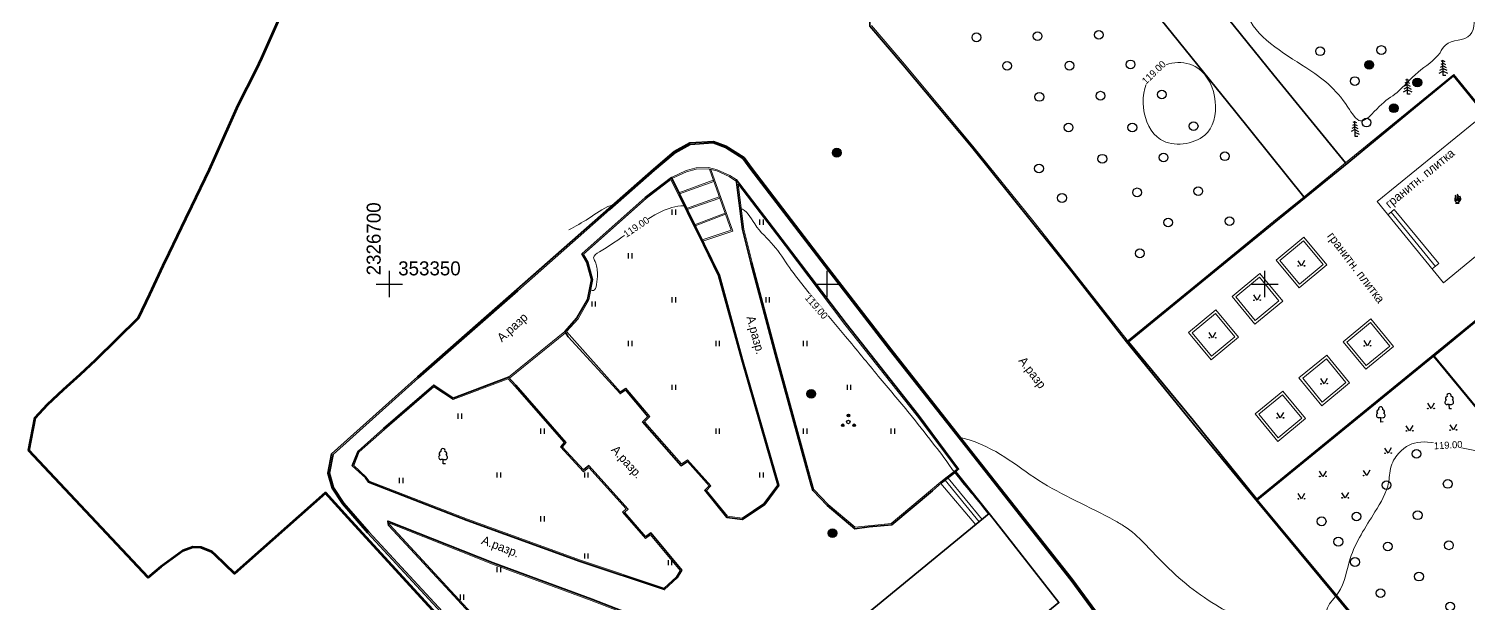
# Model space of a CAD drawing. Header units: millimetres. Extents: x 2326659 to 2326921, y 353133 to 353431.
# Drawn here: x 2326658.8 to 2326823.2, y 353263.6 to 353329.1 of the extents above; entities that cross this region are included whole.
import ezdxf
from ezdxf.enums import TextEntityAlignment as Align

# ---------------------------------------------------------------- set-up
doc = ezdxf.new("R2010")
doc.units = ezdxf.units.MM
for name, color, linetype in [('06_Инженерно-технические сооружения', 7, 'Continuous'), ('10_Границы покрытий и угодий', 7, 'Continuous'), ('13_Растительность', 7, 'Continuous'), ('19_Горизонтали', 7, 'Continuous'), ('44_Крышки колодцев', 7, 'Continuous'), ('pl_Планшетная_сетка', 7, 'Continuous')]:
    doc.layers.add(name, color=color, linetype=linetype)
doc.layers.add('0_ГРАНИЦЫ ПРОЕКТИРОВАНИЯ_Ном._пера__44', color=7, linetype='Continuous', lineweight=60, true_color=0x029e21)
doc.styles.add('LIKE11', font='bm431.shx')
doc.styles.add('pragmai.shx', font='pragmai.shx')

# ---------------------------------------------------------------- blocks, each defined once
blk = doc.blocks.new('g_117')
h = blk.add_hatch(color=255)
h.paths.add_polyline_path([(-0.6, 0.7), (0.7, -0.6, 0.177899), (0.93, 0, 0.639215)])
h.paths.add_polyline_path([(-0.7, 0.6, 0.177899), (-0.93, 0, 0.639215), (0.6, -0.7)])
at = {"color": 0, "flags": 128}
blk.add_lwpolyline([(0.71, -0.71), (-0.71, 0.71)], dxfattribs=at)
at = {"color": 0}
blk.add_circle((0, 0), 1, dxfattribs=at)
at = {"style": 'LIKE11', "flags": 8}
for tag, height, p in [('Номер', 1.6, (0, 2.5)), ('Текст', 2, (1.78, 0.2)), ('Отметка кольца люка', 1.6, (0, -2)), ('Отметка земли (возле него)', 1.6, (0, -4)), ('Верх прокладки', 1.6, (0, -6)), ('Низ прокладки', 1.6, (0, -8))]:
    blk.add_attdef(tag, text='', height=height, dxfattribs=at).set_placement(p, align=Align.MIDDLE_LEFT)
blk = doc.blocks.new('g_395_1')
h = blk.add_hatch(color=0)
h.paths.add_polyline_path([(0.3, 1.5, 1), (-0.3, 1.5, 1)])
h.paths.add_polyline_path([(-1.6, -0.75, 1), (-1, -0.75, 1)])
h.paths.add_polyline_path([(1.6, -0.75, 1), (1, -0.75, 1)])
at = {"color": 0}
for centre, radius in [((0, 0), 0.4), ((0, 1.5), 0.3), ((-1.3, -0.75), 0.3), ((1.3, -0.75), 0.3)]:
    blk.add_circle(centre, radius, dxfattribs=at)
blk = doc.blocks.new('BL_333')
at = {"color": 0}
for p, q in [((-1.5, 0), (1.5, 0)), ((0, -1.5), (0, 1.5))]:
    blk.add_line(p, q, dxfattribs=at)

msp = doc.modelspace()

# ---------------------------------------------------------------- linework, layer by layer
at = {"transparency": 33554559, "elevation": 119.34, "flags": 128}
msp.add_lwpolyline([(2326784.4, 353293.41), (2326792.8, 353300.25)], dxfattribs=at)
at = {"layer": '06_Инженерно-технические сооружения', "color": 7, "linetype": 'Continuous', "lineweight": 20, "ltscale": 0.5, "transparency": 33554559, "flags": 128}
for points, elevation in [([(2326884, 353254.95), (2326883.71, 353245.87), (2326875.35, 353239.37), (2326867.26, 353233.29), (2326858.1, 353226.34), (2326854.91, 353224.48), (2326850.3, 353224.07), (2326846.89, 353224.36), (2326840.13, 353225.54), (2326833.83, 353233.26), (2326826.91, 353241.68), (2326819.54, 353250.66), (2326811.26, 353260.81), (2326799.08, 353275.48), (2326791.81, 353284.48), (2326784.4, 353293.41), (2326778.11, 353301.46), (2326773.64, 353307.07), (2326766.65, 353315.75), (2326758.81, 353325.1), (2326755.05, 353329.52)], 118.9), ([(2326784.18, 353293.43), (2326792.71, 353300.37), (2326800.98, 353307.13), (2326804.46, 353309.98), (2326809.19, 353313.84), (2326821.56, 353323.91), (2326836.33, 353305.86), (2326836.38, 353305.8), (2326824.13, 353295.74), (2326819.32, 353291.79), (2326819.26, 353291.74), (2326799.17, 353275.37)], 119.36), ([(2326732.2, 353312.17), (2326733.89, 353312.97), (2326735.03, 353313.28), (2326736.43, 353313.29), (2326737.43, 353313.06), (2326738.89, 353312.4), (2326739.6, 353311.92)], 119.1), ([(2326732.27, 353312.04), (2326733.94, 353312.82), (2326735.05, 353313.13), (2326736.41, 353313.14), (2326737.39, 353312.92), (2326738.82, 353312.27), (2326739.63, 353311.72)], 119.1), ([(2326736.54, 353313.11), (2326739.03, 353306.14)], 119.1), ([(2326736.71, 353313.07), (2326739.22, 353306.05)], 119.1), ([(2326744.33, 353277.05), (2326740.2, 353291.33), (2326737.56, 353300.93), (2326735.82, 353304.5), (2326732.15, 353311.94), (2326729.32, 353309.77), (2326722.17, 353303.43), (2326722.68, 353302.52), (2326723.24, 353300.54), (2326722.76, 353298.21), (2326721.54, 353296.05), (2326720.23, 353294.59), (2326726.37, 353287.72), (2326726.99, 353288.14), (2326729.73, 353284.88), (2326729.13, 353284.28), (2326733.34, 353279.48), (2326734.06, 353279.95), (2326736.71, 353277), (2326736.22, 353276.47), (2326738.61, 353273.52), (2326740.29, 353273.31), (2326742.76, 353274.97), (2326744.33, 353277.05)], 119.1), ([(2326713.61, 353289.37), (2326720.03, 353294.59)], 118.69), ([(2326713.71, 353289.26), (2326720.12, 353294.45)], 118.69), ([(2326819.26, 353291.74), (2326850.06, 353254.51), (2326846.9, 353224.36)], 119.19), ([(2326696.56, 353280.85), (2326695.94, 353279.32), (2326697.36, 353277.99), (2326697.7, 353277.53), (2326708.91, 353273.17), (2326721.83, 353268.5), (2326731.39, 353265.31), (2326732.76, 353266.57), (2326733.21, 353267.33), (2326729.83, 353271.41), (2326729.23, 353270.98), (2326726.63, 353273.97), (2326727.04, 353274.35), (2326722.77, 353279.09), (2326722.17, 353278.59), (2326719.52, 353281.45), (2326719.94, 353281.94), (2326714.33, 353288.37), (2326713.57, 353289.19), (2326707.27, 353286.83), (2326705.08, 353288.3), (2326699.44, 353283.41), (2326696.56, 353280.85)], 118.64)]:
    msp.add_lwpolyline(points, dxfattribs=dict(at, elevation=elevation))
for points in [[(2326829.06, 353312.41), (2326831.57, 353309.35), (2326820.4, 353300.16), (2326812.8, 353309.43), (2326824.03, 353318.55), (2326826.44, 353315.57)], [(2326733.06, 353310.43), (2326736.99, 353311.85)], [(2326733.12, 353310.3), (2326737.04, 353311.71)], [(2326733.94, 353308.64), (2326737.67, 353309.96)], [(2326734.01, 353308.51), (2326737.72, 353309.82)], [(2326734.86, 353306.78), (2326738.33, 353308.11)], [(2326734.92, 353306.65), (2326738.38, 353307.97)], [(2326814.04, 353307.92), (2326814.77, 353308.53), (2326819.85, 353302.34), (2326819.11, 353301.73)], [(2326814.41, 353308.23), (2326819.48, 353302.03)], [(2326735.72, 353305.04), (2326739.03, 353306.14)], [(2326735.79, 353304.9), (2326739.22, 353306.05)], [(2326762.98, 353277.24), (2326766.96, 353272.54)], [(2326763.48, 353277.62), (2326767.36, 353272.86)], [(2326763.81, 353277.87), (2326767.68, 353273.13)]]:
    msp.add_lwpolyline(points, dxfattribs=at)
at = {"layer": '06_Инженерно-технические сооружения', "color": 5, "linetype": 'Continuous', "lineweight": 20, "ltscale": 0.5, "flags": 128}
for points, elevation in [([(2326732.2, 353312.17), (2326733.89, 353312.97), (2326735.03, 353313.28), (2326736.43, 353313.29), (2326737.43, 353313.06), (2326738.89, 353312.4), (2326739.6, 353311.92)], 119.1), ([(2326732.27, 353312.04), (2326733.94, 353312.82), (2326735.05, 353313.13), (2326736.41, 353313.14), (2326737.39, 353312.92), (2326738.82, 353312.27), (2326739.63, 353311.72)], 119.1), ([(2326736.54, 353313.11), (2326739.03, 353306.14)], 119.1), ([(2326736.71, 353313.07), (2326739.22, 353306.05)], 119.1), ([(2326713.61, 353289.37), (2326720.03, 353294.59)], 118.69), ([(2326713.71, 353289.26), (2326720.12, 353294.45)], 118.69), ([(2326696.56, 353280.85), (2326695.94, 353279.32), (2326697.36, 353277.99), (2326697.7, 353277.53), (2326708.91, 353273.17), (2326721.83, 353268.5), (2326731.39, 353265.31), (2326732.76, 353266.57), (2326733.21, 353267.33), (2326729.83, 353271.41), (2326729.23, 353270.98), (2326726.63, 353273.97), (2326727.04, 353274.35), (2326722.77, 353279.09), (2326722.17, 353278.59), (2326719.52, 353281.45), (2326719.94, 353281.94), (2326714.33, 353288.37), (2326713.57, 353289.19), (2326707.27, 353286.83), (2326705.08, 353288.3), (2326699.44, 353283.41), (2326696.56, 353280.85)], 118.64)]:
    msp.add_lwpolyline(points, dxfattribs=dict(at, elevation=elevation))
for points in [[(2326733.06, 353310.43), (2326736.99, 353311.85)], [(2326733.12, 353310.3), (2326737.04, 353311.71)], [(2326733.94, 353308.64), (2326737.67, 353309.96)], [(2326734.01, 353308.51), (2326737.72, 353309.82)], [(2326734.86, 353306.78), (2326738.33, 353308.11)], [(2326734.92, 353306.65), (2326738.38, 353307.97)], [(2326735.72, 353305.04), (2326739.03, 353306.14)], [(2326735.79, 353304.9), (2326739.22, 353306.05)]]:
    msp.add_lwpolyline(points, dxfattribs=at)
at = {"layer": '06_Инженерно-технические сооружения', "ltscale": 0.5, "transparency": 33554559, "flags": 128}
msp.add_lwpolyline([(2326822.04, 353309.23), (2326822.04, 353309.3), (2326822.07, 353309.32), (2326822.11, 353309.35), (2326822.15, 353309.37), (2326822.2, 353309.41), (2326822.26, 353309.46), (2326822.31, 353309.55), (2326822.35, 353309.66), (2326822.35, 353309.77), (2326822.34, 353309.84), (2326822.3, 353309.95), (2326822.25, 353310.04), (2326822.26, 353309.96), (2326822.28, 353309.91), (2326822.29, 353309.85), (2326822.29, 353309.77), (2326822.26, 353309.68), (2326822.18, 353309.59), (2326822.08, 353309.48), (2326822.14, 353309.72), (2326822.16, 353309.83), (2326822.15, 353309.93), (2326822.11, 353310.04), (2326822.06, 353310.12), (2326822.01, 353310.18), (2326821.94, 353310.23), (2326822, 353310.13), (2326822.01, 353310.05), (2326822, 353309.97), (2326821.99, 353309.85), (2326821.95, 353309.71), (2326821.89, 353309.5), (2326821.86, 353309.58), (2326821.84, 353309.68), (2326821.85, 353309.78), (2326821.85, 353309.92), (2326821.82, 353310.02), (2326821.79, 353310.07), (2326821.74, 353310.13), (2326821.75, 353310.04), (2326821.73, 353309.98), (2326821.71, 353309.86), (2326821.67, 353309.73), (2326821.67, 353309.64), (2326821.69, 353309.55), (2326821.75, 353309.44), (2326821.83, 353309.37), (2326821.87, 353309.34), (2326821.89, 353309.3), (2326821.89, 353309.23)], close=True, dxfattribs=at)
at = {"layer": '06_Инженерно-технические сооружения', "color": 7, "linetype": 'Continuous', "lineweight": 20, "ltscale": 0.5, "transparency": 33554559, "flags": 128}
for points in [[(2326801.28, 353302.72), (2326803.91, 353299.56), (2326807.07, 353302.19), (2326804.42, 353305.35)], [(2326801.69, 353302.71), (2326803.95, 353300), (2326806.63, 353302.24), (2326804.39, 353304.93)], [(2326796.26, 353298.6), (2326798.85, 353295.44), (2326802.02, 353298.04), (2326799.42, 353301.2)], [(2326796.68, 353298.56), (2326798.89, 353295.86), (2326801.59, 353298.08), (2326799.38, 353300.78)], [(2326791.25, 353294.48), (2326793.84, 353291.35), (2326796.98, 353293.95), (2326794.39, 353297.08)], [(2326791.67, 353294.44), (2326793.88, 353291.77), (2326796.56, 353293.99), (2326794.35, 353296.66)], [(2326811.53, 353290.28), (2326814.69, 353292.89), (2326812.09, 353296.03), (2326808.93, 353293.42)], [(2326809.35, 353293.38), (2326811.57, 353290.7), (2326814.27, 353292.93), (2326812.05, 353295.61)], [(2326806.49, 353286.13), (2326803.88, 353289.3), (2326807.05, 353291.91), (2326809.66, 353288.74)], [(2326804.31, 353289.26), (2326806.53, 353286.55), (2326809.24, 353288.78), (2326807.01, 353291.49)], [(2326798.89, 353285.19), (2326801.46, 353282.06), (2326804.62, 353284.65), (2326802.05, 353287.78)], [(2326799.31, 353285.15), (2326801.5, 353282.48), (2326804.2, 353284.7), (2326802.01, 353287.36)]]:
    msp.add_lwpolyline(points, close=True, dxfattribs=at)
at = {"layer": '06_Инженерно-технические сооружения', "color": 5, "linetype": 'Continuous', "lineweight": 20, "ltscale": 0.5, "elevation": 118.05, "flags": 128}
msp.add_lwpolyline([(2326700, 353272.73), (2326700.04, 353272.53), (2326718.66, 353252.4), (2326725.25, 353245.42), (2326732.7, 353251.68), (2326727.92, 353257.16), (2326729.1, 353258.36), (2326729.8, 353259.61), (2326728.99, 353261.6), (2326723.05, 353263.91), (2326711.78, 353268.06)], close=True, dxfattribs=at)
at = {"layer": '06_Инженерно-технические сооружения', "color": 7, "linetype": 'Continuous', "lineweight": 20, "ltscale": 0.5, "transparency": 33554559, "elevation": 118.05, "flags": 128}
msp.add_lwpolyline([(2326700, 353272.73), (2326700.04, 353272.53), (2326718.66, 353252.4), (2326725.25, 353245.42), (2326732.7, 353251.68), (2326727.92, 353257.16), (2326729.1, 353258.36), (2326729.8, 353259.61), (2326728.99, 353261.6), (2326723.05, 353263.91), (2326711.78, 353268.06)], close=True, dxfattribs=at)
at = {"layer": '0_ГРАНИЦЫ ПРОЕКТИРОВАНИЯ_Ном._пера__44', "color": 104, "lineweight": 60, "true_color": 0x029e21, "flags": 128}
msp.add_lwpolyline([(2326713.4, 353253.68), (2326704.04, 353263.77), (2326695.29, 353273.32), (2326692.69, 353276.19), (2326692.65, 353276.13), (2326682.29, 353266.99), (2326680.12, 353269.09), (2326679.7, 353269.46), (2326678.49, 353269.96), (2326677.55, 353269.98), (2326676.39, 353269.55), (2326673.9, 353267.74), (2326672.43, 353266.52), (2326658.81, 353281.01), (2326659.52, 353284.76), (2326660.94, 353286.25), (2326662.79, 353287.99), (2326664.68, 353289.69), (2326666.47, 353291.37), (2326671.35, 353296.15), (2326672.62, 353298.85), (2326674.17, 353302.12), (2326674.85, 353303.55), (2326676.75, 353307.5), (2326677.44, 353308.9), (2326679.45, 353313.08), (2326680.11, 353314.52), (2326682.74, 353320.42), (2326684.81, 353324.52), (2326685.43, 353325.82), (2326687.57, 353330.62)], dxfattribs=at)
at = {"layer": '10_Границы покрытий и угодий', "color": 7, "linetype": 'Continuous', "lineweight": 35, "ltscale": 0.5, "transparency": 33554559, "elevation": 118.67, "flags": 128}
msp.add_lwpolyline([(2326781.85, 353260.76), (2326777.86, 353266.18), (2326765.78, 353281.53), (2326757.12, 353292.49), (2326749.7, 353302.11), (2326741.29, 353313.07), (2326740.38, 353314.33), (2326738.39, 353315.59), (2326736.99, 353316.11), (2326734.35, 353315.95), (2326732.62, 353314.99), (2326730.27, 353312.99), (2326725.19, 353308.5), (2326714.68, 353299.25), (2326703.33, 353289.31), (2326693.56, 353280.56), (2326693.15, 353278.43), (2326693.61, 353276.78), (2326694.78, 353275.02), (2326697.64, 353271.74), (2326778, 353184.9), (2326824.88, 353134.52)], dxfattribs=at)
at = {"layer": '10_Границы покрытий и угодий', "color": 7, "linetype": 'Continuous', "lineweight": 35, "ltscale": 0.5, "transparency": 33554559}
for points in [[(2326798.45, 353366.11, 119.74), (2326788.93, 353368.82, 119.75), (2326782.65, 353370.59, 119.77), (2326775.66, 353365.25, 119.71), (2326770.47, 353361.2, 119.79), (2326771.13, 353360.41, 119.78), (2326777.39, 353352.79, 119.33), (2326787.11, 353340.9, 119.11), (2326792.01, 353334.97, 119.06), (2326801.02, 353323.83, 119.12), (2326809.19, 353313.84, 119.12)], [(2326804.43, 353309.95, 119.17), (2326796.51, 353319.8, 119), (2326787.33, 353331.16, 119.02)], [(2326754.87, 353329.45, 119.52), (2326758.67, 353324.98, 119.5), (2326766.51, 353315.64, 119.35), (2326773.5, 353306.96, 119.28), (2326777.97, 353301.35, 119.28), (2326784.18, 353293.43, 119.36), (2326792.19, 353283.6, 119.32), (2326799.16, 353275.16, 119.31), (2326811.12, 353260.7, 118.91), (2326819.4, 353250.55, 118.86), (2326826.77, 353241.57, 118.74), (2326833.69, 353233.15, 118.7), (2326840.03, 353225.37, 118.7), (2326846.86, 353224.18, 118.83), (2326850.3, 353223.89, 118.89), (2326854.97, 353224.3, 0), (2326858.2, 353226.19, 118.75), (2326867.37, 353233.15, 118.84), (2326875.46, 353239.23, 118.89), (2326883.89, 353245.78, 118.97), (2326884.18, 353254.94, 118.9)], [(2326784.4, 353293.41, 119.34), (2326792.8, 353300.25, 119.25), (2326801.05, 353306.99, 119.21), (2326809.59, 353313.93, 119.13), (2326821.55, 353323.75, 119.11), (2326828.47, 353315.27, 119.18), (2326836.23, 353305.81, 119.1), (2326824.15, 353295.94, 119.18), (2326808.43, 353283.09, 119.26), (2326799.08, 353275.48, 119.25), (2326791.81, 353284.48, 119.34), (2326784.4, 353293.41, 119.34)], [(2326824.75, 353134.4, 118.67), (2326777.87, 353184.78, 118.67), (2326697.51, 353271.62, 118.67), (2326694.63, 353274.92, 118.67), (2326693.45, 353276.71, 118.67), (2326692.97, 353278.42, 118.67), (2326693.39, 353280.65, 118.32), (2326703.21, 353289.44, 118.5), (2326714.56, 353299.39, 118.72), (2326725.07, 353308.63, 118.98), (2326730.15, 353313.13, 119.14), (2326732.52, 353315.14, 119.23), (2326734.3, 353316.13, 119.26), (2326737.01, 353316.29, 119.4), (2326738.47, 353315.75, 119.33), (2326740.51, 353314.46, 119.33), (2326741.43, 353313.18, 119.29), (2326749.84, 353302.22, 119.18), (2326757.26, 353292.6, 119.07), (2326765.92, 353281.64, 118.99), (2326778, 353266.29, 118.71), (2326782, 353260.87, 118.67)], [(2326720.03, 353294.59, 118.77), (2326721.42, 353296.14, 118.85), (2326722.62, 353298.25, 118.99), (2326723.09, 353300.53, 119.07), (2326722.54, 353302.46, 119.06), (2326721.98, 353303.46, 119.07), (2326729.22, 353309.89, 119.15), (2326732.2, 353312.17, 119.1), (2326735.95, 353304.57, 118.61), (2326737.7, 353300.98, 118.59), (2326740.34, 353291.37, 118.42), (2326744.49, 353277.02, 118.36), (2326742.86, 353274.86, 118.32), (2326740.33, 353273.15, 118.26), (2326738.53, 353273.38, 118.24), (2326736.02, 353276.48, 118.21), (2326736.51, 353277, 118.21), (2326734.03, 353279.75, 118.26), (2326733.31, 353279.28, 118.23), (2326728.92, 353284.29, 118.31), (2326729.53, 353284.89, 118.24), (2326726.96, 353287.94, 118.3), (2326726.35, 353287.52, 118.3), (2326720.4, 353294, 118.42), (2326720.03, 353294.59, 118.77)], [(2326776.18, 353263.44, 118.97), (2326776.47, 353263.66, 119.02), (2326769.65, 353272.4, 119.09), (2326768.51, 353273.81, 119.15), (2326764.68, 353278.58, 119.03), (2326765.01, 353278.88, 119.08), (2326760.41, 353285.06, 119.1), (2326752.15, 353295.49, 119.14), (2326745.32, 353304.5, 119.23), (2326739.98, 353311.44, 119.42), (2326739.6, 353311.92, 119.26), (2326740.32, 353306.24, 118.63), (2326741.29, 353302.42, 118.67), (2326744.04, 353292.02, 118.52), (2326747.56, 353279.27, 118.39), (2326748.18, 353277.06, 118.38), (2326748.34, 353276.47, 118.44), (2326750, 353274.73, 118.41), (2326753.14, 353272.09, 118.31), (2326754.8, 353272.32, 118.28), (2326757.38, 353272.54, 118.3), (2326762.03, 353276.43, 118.3), (2326763.06, 353277.32, 118.5), (2326764.68, 353278.58, 119.03)], [(2326819.32, 353291.79, 119.19), (2326828.13, 353281.12, 118.99), (2326839.47, 353267.45, 118.9), (2326850.14, 353254.54, 118.92), (2326849.04, 353244.62, 118.93), (2326846.98, 353224.35, 118.9)], [(2326713.61, 353289.37, 118.69), (2326707.29, 353287, 118.64), (2326705.07, 353288.49, 118.64), (2326699.34, 353283.52, 118.44), (2326696.43, 353280.94, 118.32), (2326695.76, 353279.28, 118.28), (2326697.25, 353277.89, 118.3), (2326697.6, 353277.41, 118.13), (2326708.86, 353273.03, 118.11), (2326721.78, 353268.36, 118.14), (2326731.43, 353265.14, 118.19), (2326732.88, 353266.47, 118.2), (2326733.39, 353267.35, 118.21), (2326729.86, 353271.61, 118.21), (2326729.25, 353271.18, 118.15), (2326726.84, 353273.96, 118.21), (2326727.25, 353274.34, 118.21), (2326722.78, 353279.3, 118.31), (2326722.18, 353278.8, 118.23), (2326719.72, 353281.45, 118.28), (2326720.14, 353281.94, 118.33), (2326714.44, 353288.47, 118.4), (2326713.61, 353289.37, 118.69)], [(2326745.13, 353254.64, 119.17), (2326753.29, 353244.72, 0), (2326776.47, 353263.66, 119.02), (2326768.51, 353273.81, 119.15), (2326745.13, 353254.64, 119.17)], [(2326729.1, 353261.72, 118.14), (2326723.1, 353264.05, 118.12), (2326711.83, 353268.2, 118.04), (2326699.8, 353272.97, 118.05), (2326699.9, 353272.46, 118.4), (2326706.88, 353264.93, 118.34), (2326718.55, 353252.3, 118.25)]]:
    msp.add_polyline3d(points, dxfattribs=at)
at = {"layer": '10_Границы покрытий и угодий', "color": 5, "linetype": 'Continuous', "lineweight": 35, "ltscale": 0.5}
for points in [[(2326713.61, 353289.37, 118.69), (2326707.29, 353287, 118.64), (2326705.07, 353288.49, 118.64), (2326699.34, 353283.52, 118.44), (2326696.43, 353280.94, 118.32), (2326695.76, 353279.28, 118.28), (2326697.25, 353277.89, 118.3), (2326697.6, 353277.41, 118.13), (2326708.86, 353273.03, 118.11), (2326721.78, 353268.36, 118.14), (2326731.43, 353265.14, 118.19), (2326732.88, 353266.47, 118.2), (2326733.39, 353267.35, 118.21), (2326729.86, 353271.61, 118.21), (2326729.25, 353271.18, 118.15), (2326726.84, 353273.96, 118.21), (2326727.25, 353274.34, 118.21), (2326722.78, 353279.3, 118.31), (2326722.18, 353278.8, 118.23), (2326719.72, 353281.45, 118.28), (2326720.14, 353281.94, 118.33), (2326714.44, 353288.47, 118.4), (2326713.61, 353289.37, 118.69)], [(2326729.1, 353261.72, 118.14), (2326723.1, 353264.05, 118.12), (2326711.83, 353268.2, 118.04), (2326699.8, 353272.97, 118.05), (2326699.9, 353272.46, 118.4), (2326706.88, 353264.93, 118.34), (2326718.55, 353252.3, 118.25)]]:
    msp.add_polyline3d(points, dxfattribs=at)
at = {"layer": '13_Растительность', "ltscale": 0.5, "transparency": 33554559}
for p, q in [((2326820.35, 353324.6), (2326819.94, 353324.38)), ((2326820.34, 353324.9), (2326820, 353324.72)), ((2326820.34, 353325.2), (2326820.07, 353325.06)), ((2326820.33, 353325.5), (2326820.13, 353325.39)), ((2326820.33, 353325.5), (2326820.53, 353325.4)), ((2326820.34, 353325.2), (2326820.61, 353325.07)), ((2326820.34, 353324.9), (2326820.69, 353324.73)), ((2326820.35, 353324.6), (2326820.77, 353324.4)), ((2326816.25, 353322.76), (2326815.91, 353322.58)), ((2326816.25, 353323.06), (2326815.98, 353322.92)), ((2326816.24, 353323.36), (2326816.04, 353323.26)), ((2326816.24, 353323.36), (2326816.44, 353323.26)), ((2326816.25, 353323.06), (2326816.52, 353322.93)), ((2326816.25, 353322.76), (2326816.6, 353322.6)), ((2326820.35, 353324.3), (2326819.87, 353324.04)), ((2326820.35, 353324.3), (2326820.85, 353324.06)), ((2326816.26, 353322.16), (2326815.78, 353321.91)), ((2326816.26, 353322.46), (2326815.85, 353322.24)), ((2326816.26, 353322.46), (2326816.68, 353322.26)), ((2326816.26, 353322.16), (2326816.76, 353321.93)), ((2326810.26, 353317.93), (2326809.92, 353317.75)), ((2326810.26, 353318.23), (2326809.99, 353318.09)), ((2326810.25, 353318.53), (2326810.05, 353318.43)), ((2326810.25, 353318.53), (2326810.45, 353318.43)), ((2326810.26, 353318.23), (2326810.53, 353318.1)), ((2326810.26, 353317.93), (2326810.61, 353317.77)), ((2326810.27, 353317.63), (2326809.86, 353317.41)), ((2326810.27, 353317.63), (2326810.69, 353317.43)), ((2326810.28, 353317.33), (2326810.77, 353317.1))]:
    msp.add_line(p, q, dxfattribs=at)
at = {"layer": '13_Растительность', "ltscale": 0.5, "transparency": 33554559, "flags": 128}
for points in [[(2326820.66, 353323.8), (2326820.36, 353323.8), (2326820.33, 353325.55)], [(2326816.57, 353321.67), (2326816.27, 353321.66), (2326816.24, 353323.41)], [(2326810.59, 353316.84), (2326810.29, 353316.83), (2326810.25, 353318.58)], [(2326732.31, 353307.92), (2326732.31, 353308.52)], [(2326732.71, 353307.92), (2326732.71, 353308.52)], [(2326821.77, 353309.23), (2326821.89, 353309.23)], [(2326822.04, 353309.23), (2326822.17, 353309.23)], [(2326742.31, 353306.77), (2326742.31, 353307.37)], [(2326742.71, 353306.77), (2326742.71, 353307.37)], [(2326727.31, 353302.92), (2326727.31, 353303.52)], [(2326727.71, 353302.92), (2326727.71, 353303.52)], [(2326804.51, 353302.69), (2326804.16, 353302.08), (2326803.78, 353302.67)], [(2326732.31, 353297.92), (2326732.31, 353298.52)], [(2326732.71, 353297.92), (2326732.71, 353298.52)], [(2326743.01, 353297.92), (2326743.01, 353298.52)], [(2326743.41, 353297.92), (2326743.41, 353298.52)], [(2326799.45, 353298.77), (2326799.1, 353298.17), (2326798.72, 353298.76)], [(2326723.15, 353297.43), (2326723.15, 353298.03)], [(2326723.55, 353297.43), (2326723.55, 353298.03)], [(2326727.31, 353292.92), (2326727.31, 353293.52)], [(2326727.71, 353292.92), (2326727.71, 353293.52)], [(2326737.31, 353292.92), (2326737.31, 353293.52)], [(2326737.71, 353292.92), (2326737.71, 353293.52)], [(2326747.31, 353292.92), (2326747.31, 353293.52)], [(2326747.71, 353292.92), (2326747.71, 353293.52)], [(2326794.36, 353294.49), (2326794.01, 353293.88), (2326793.63, 353294.48)], [(2326812.05, 353293.57), (2326811.7, 353292.96), (2326811.33, 353293.56)], [(2326732.31, 353287.92), (2326732.31, 353288.52)], [(2326732.71, 353287.92), (2326732.71, 353288.52)], [(2326752.31, 353287.92), (2326752.31, 353288.52)], [(2326752.71, 353287.92), (2326752.71, 353288.52)], [(2326807.11, 353289.25), (2326806.76, 353288.64), (2326806.39, 353289.23)], [(2326707.86, 353284.64), (2326707.86, 353285.24)], [(2326708.26, 353284.64), (2326708.26, 353285.24)], [(2326802.1, 353285.34), (2326801.75, 353284.74), (2326801.38, 353285.33)], [(2326819.32, 353286.42), (2326818.97, 353285.81), (2326818.59, 353286.4)], [(2326821.05, 353286.27), (2326820.8, 353286.26)], [(2326821.05, 353286.27), (2326821.31, 353286.28)], [(2326821.06, 353285.77), (2326821.05, 353286.27)], [(2326821.31, 353285.78), (2326821.06, 353285.77)], [(2326717.31, 353282.92), (2326717.31, 353283.52)], [(2326717.71, 353282.92), (2326717.71, 353283.52)], [(2326737.31, 353282.92), (2326737.31, 353283.52)], [(2326737.71, 353282.92), (2326737.71, 353283.52)], [(2326747.31, 353282.92), (2326747.31, 353283.52)], [(2326747.71, 353282.92), (2326747.71, 353283.52)], [(2326757.31, 353282.92), (2326757.31, 353283.52)], [(2326757.71, 353282.92), (2326757.71, 353283.52)], [(2326813.23, 353284.76), (2326812.97, 353284.76)], [(2326813.23, 353284.76), (2326813.49, 353284.77)], [(2326813.24, 353284.26), (2326813.23, 353284.76)], [(2326813.49, 353284.27), (2326813.24, 353284.26)], [(2326816.87, 353283.87), (2326816.52, 353283.26), (2326816.14, 353283.85)], [(2326821.87, 353283.97), (2326821.52, 353283.36), (2326821.14, 353283.95)], [(2326814.42, 353281.32), (2326814.07, 353280.71), (2326813.69, 353281.3)], [(2326706.13, 353279.98), (2326705.88, 353279.98)], [(2326706.13, 353279.98), (2326706.39, 353279.99)], [(2326706.14, 353279.49), (2326706.13, 353279.98)], [(2326706.39, 353279.49), (2326706.14, 353279.49)], [(2326712.31, 353277.92), (2326712.31, 353278.52)], [(2326712.71, 353277.92), (2326712.71, 353278.52)], [(2326722.31, 353277.92), (2326722.31, 353278.52)], [(2326722.71, 353277.92), (2326722.71, 353278.52)], [(2326742.31, 353277.92), (2326742.31, 353278.52)], [(2326742.71, 353277.92), (2326742.71, 353278.52)], [(2326806.97, 353278.67), (2326806.62, 353278.06), (2326806.24, 353278.65)], [(2326811.97, 353278.77), (2326811.62, 353278.16), (2326811.24, 353278.75)], [(2326701.15, 353277.29), (2326701.15, 353277.89)], [(2326701.55, 353277.29), (2326701.55, 353277.89)], [(2326804.52, 353276.12), (2326804.17, 353275.51), (2326803.8, 353276.1)], [(2326809.52, 353276.22), (2326809.17, 353275.61), (2326808.79, 353276.2)], [(2326717.31, 353272.92), (2326717.31, 353273.52)], [(2326717.71, 353272.92), (2326717.71, 353273.52)], [(2326722.31, 353268.68), (2326722.31, 353269.28)], [(2326722.71, 353268.68), (2326722.71, 353269.28)], [(2326731.86, 353267.92), (2326731.86, 353268.52)], [(2326732.26, 353267.92), (2326732.26, 353268.52)], [(2326712.31, 353267.13), (2326712.31, 353267.73)], [(2326712.71, 353267.13), (2326712.71, 353267.73)], [(2326708.11, 353263.98), (2326708.11, 353264.58)], [(2326708.51, 353263.98), (2326708.51, 353264.58)]]:
    msp.add_lwpolyline(points, dxfattribs=at)
at = {"layer": '13_Растительность', "ltscale": 0.5, "transparency": 33554559}
for centre, radius in [((2326767.04, 353328.16), 0.5), ((2326774.03, 353328.3), 0.5), ((2326781.03, 353328.44), 0.5), ((2326806.29, 353326.57), 0.5), ((2326813.29, 353326.71), 0.5), ((2326770.54, 353324.91), 0.5), ((2326777.66, 353324.93), 0.5), ((2326784.65, 353325.07), 0.5), ((2326810.26, 353323.17), 0.5), ((2326774.23, 353321.36), 0.5), ((2326781.22, 353321.5), 0.5), ((2326788.22, 353321.64), 0.5), ((2326777.57, 353317.88), 0.5), ((2326784.85, 353317.88), 0.5), ((2326791.85, 353318.02), 0.5), ((2326811.6, 353318.43), 0.5), ((2326781.42, 353314.31), 0.5), ((2326788.42, 353314.45), 0.5), ((2326795.42, 353314.59), 0.5), ((2326774.19, 353313.2), 0.5), ((2326776.82, 353309.83), 0.5), ((2326785.39, 353310.47), 0.5), ((2326792.38, 353310.61), 0.5), ((2326788.95, 353307.04), 0.5), ((2326795.95, 353307.18), 0.5), ((2326785.7, 353303.51), 0.5), ((2326803.8, 353302.07), 0.0375), ((2326804.52, 353302.09), 0.0375), ((2326798.74, 353298.16), 0.0375), ((2326799.46, 353298.18), 0.0375), ((2326793.65, 353293.88), 0.0375), ((2326794.37, 353293.89), 0.0375), ((2326811.34, 353292.96), 0.0375), ((2326812.07, 353292.97), 0.0375), ((2326806.4, 353288.63), 0.0375), ((2326807.12, 353288.65), 0.0375), ((2326818.6, 353285.8), 0.0375), ((2326819.33, 353285.82), 0.0375), ((2326801.39, 353284.73), 0.0375), ((2326802.12, 353284.74), 0.0375), ((2326816.16, 353283.25), 0.0375), ((2326816.88, 353283.27), 0.0375), ((2326821.15, 353283.35), 0.0375), ((2326821.88, 353283.37), 0.0375), ((2326813.71, 353280.7), 0.0375), ((2326814.43, 353280.72), 0.0375), ((2326817.3, 353280.63), 0.5), ((2326806.26, 353278.05), 0.0375), ((2326806.98, 353278.07), 0.0375), ((2326811.26, 353278.15), 0.0375), ((2326813.88, 353277.06), 0.5), ((2326820.87, 353277.2), 0.5), ((2326803.81, 353275.5), 0.0375), ((2326804.53, 353275.52), 0.0375), ((2326808.81, 353275.61), 0.0375), ((2326809.53, 353275.62), 0.0375), ((2326806.47, 353272.93), 0.5), ((2326810.45, 353273.49), 0.5), ((2326817.44, 353273.63), 0.5), ((2326808.38, 353270.61), 0.5), ((2326814.02, 353270.06), 0.5), ((2326821.01, 353270.2), 0.5), ((2326810.28, 353268.29), 0.5), ((2326817.59, 353266.63), 0.5), ((2326813.19, 353264.73), 0.5), ((2326821.15, 353263.21), 0.5)]:
    msp.add_circle(centre, radius, dxfattribs=at)
for centre, start, end in [((2326820.79, 353286.51), 116.7823, 271.1477), ((2326820.84, 353286.93), 99.0884, 228.9674), ((2326821.03, 353287.27), 91.1477, 203.3897), ((2326821.03, 353287.27), 338.9057, 91.1477), ((2326821.24, 353286.93), 313.3281, 83.2071), ((2326821.3, 353286.53), 271.1477, 65.5131), ((2326812.97, 353285.01), 116.7823, 271.1477), ((2326813.02, 353285.42), 99.0884, 228.9674), ((2326813.21, 353285.76), 91.1477, 203.3897), ((2326813.21, 353285.76), 338.9057, 91.1477), ((2326813.41, 353285.43), 313.3281, 83.2071), ((2326813.48, 353285.02), 271.1477, 65.5131), ((2326705.87, 353280.23), 116.7823, 271.1477), ((2326705.92, 353280.64), 99.0884, 228.9674), ((2326706.11, 353280.99), 91.1477, 203.3897), ((2326706.11, 353280.99), 338.9057, 91.1477), ((2326706.32, 353280.65), 313.3281, 83.2071), ((2326706.38, 353280.24), 271.1477, 65.5131)]:
    msp.add_arc(centre, 0.25, start, end, dxfattribs=at)
at = {"layer": '19_Горизонтали', "color": 42, "linetype": 'Continuous', "lineweight": 20, "ltscale": 0.5, "transparency": 33554559}
for points, start_tangent, end_tangent in [([(2326823.4, 353331.18, 119), (2326823.44, 353328.44, 119), (2326820.62, 353327.28, 119), (2326819.99, 353326.41, 119), (2326817.48, 353324.18, 119), (2326815.08, 353321.88, 119), (2326813.03, 353320.26, 119), (2326810.91, 353318.62, 119), (2326809.47, 353320.21, 119), (2326804.67, 353324.71, 119), (2326798.01, 353330.89, 119), (2326801.29, 353338.99, 119), (2326810.8, 353343.15, 119), (2326814.44, 353342.06, 119), (2326818.08, 353337.64, 119), (2326823.4, 353331.18, 119)], (0.682743, -0.730659), (0.682743, -0.730659)), ([(2326793.13, 353317, 119), (2326792.32, 353324.65, 119), (2326787.27, 353324.14, 119), (2326788.08, 353316.5, 119), (2326793.13, 353317, 119)], (0.770725, 0.637168), (0.770725, 0.637168))]:
    msp.add_spline(points, degree=3, dxfattribs=dict(at, start_tangent=start_tangent, end_tangent=end_tangent))
for points, knots in [([(2326725.54, 353309.04, 119), (2326725.48, 353309.03, 119), (2326724.35, 353308.68, 119), (2326722.92, 353307.48, 119), (2326721.24, 353306.62, 119), (2326720.5, 353306.18, 119)], [79.390806, 79.390806, 79.390806, 79.390806, 79.603575, 82.609388, 85.184377, 85.184377, 85.184377, 85.184377]), ([(2326733.63, 353308.93, 119), (2326733.51, 353308.94, 119), (2326732.94, 353308.93, 119), (2326730.84, 353308.41, 119), (2326727.75, 353306.2, 119), (2326725.38, 353304.5, 119), (2326723.14, 353303.19, 119), (2326723.69, 353302.25, 119), (2326723.82, 353301.18, 119), (2326723.64, 353299.11, 119), (2326723.11, 353299.29, 119), (2326723, 353299.36, 119)], [51.412508, 51.412508, 51.412508, 51.412508, 51.773307, 53.14339, 57.80938, 62.522223, 63.462687, 63.932669, 65.378901, 67.312486, 67.776774, 67.776774, 67.776774, 67.776774]), ([(2326768.4, 353273.8, 119), (2326767.82, 353274.52, 119), (2326766.63, 353276.02, 119), (2326765.3, 353277.52, 119), (2326764.61, 353278.48, 119), (2326764.33, 353278.75, 119), (2326763.57, 353279.97, 119), (2326761.86, 353282.11, 119), (2326759.15, 353285.59, 119), (2326755.76, 353289.57, 119), (2326752.35, 353293.75, 119), (2326748.9, 353297.83, 119), (2326746.08, 353301.19, 119), (2326743.93, 353304.59, 119), (2326741.81, 353306.36, 119), (2326740.77, 353308.57, 119), (2326740.01, 353308.64, 119), (2326739.98, 353308.64, 119)], [0, 0, 0, 0, 2.775223, 5.750862, 6.005861, 6.311409, 6.908854, 10.301183, 14.54739, 20.129148, 25.986081, 30.730547, 36.122428, 39.248407, 42.508402, 44.910025, 45.031892, 45.031892, 45.031892, 45.031892]), ([(2326827.57, 353281.71, 119), (2326827.57, 353281.64, 119), (2326829.59, 353279.8, 119), (2326820.07, 353281.82, 119), (2326816.65, 353282.53, 119), (2326814.24, 353279.45, 119), (2326814.26, 353276.8, 119), (2326812.18, 353273.3, 119), (2326809.56, 353269.45, 119), (2326809.06, 353265.2, 119), (2326806.16, 353262.52, 119), (2326807.84, 353258.83, 119), (2326803.64, 353254.84, 119), (2326799.84, 353260.65, 119), (2326794.04, 353263.26, 119), (2326788.64, 353267.55, 119), (2326785.31, 353271.61, 119), (2326780.38, 353274.44, 119), (2326773.58, 353277.23, 119), (2326769.35, 353281.44, 119), (2326764.93, 353282.57, 119), (2326765.72, 353281.89, 119), (2326765.98, 353281.54, 119), (2326766.16, 353281.31, 119), (2326766.28, 353281.16, 119), (2326766.34, 353281.08, 119)], [98.713653, 98.713653, 98.713653, 98.713653, 99.037835, 104.551521, 111.251123, 113.11873, 115.207195, 118.953069, 124.987915, 129.127137, 131.212101, 135.921819, 138.765005, 144.933332, 150.724264, 159.081798, 164.960056, 166.288497, 176.095299, 186.003313, 186.261736, 187.183712, 187.443653, 187.742255, 188.027943, 188.027943, 188.027943, 188.027943])]:
    msp.add_open_spline(points, degree=3, knots=knots, dxfattribs=at)

# ---------------------------------------------------------------- block references
at = {"layer": '13_Растительность', "linetype": 'Continuous', "transparency": 33554559, "xscale": 0.5, "yscale": 0.5, "zscale": 0.5}
msp.add_blockref('g_395_1', (2326752.42, 353284.27, 118.47), dxfattribs=at)
at = {"layer": '13_Растительность', "ltscale": 0.5, "transparency": 33554559, "xscale": 0.5, "yscale": 0.5, "zscale": 0.5}
msp.add_blockref('g_395_1', (2326752.42, 353284.27, 118.47), dxfattribs=at)
at = {"layer": '44_Крышки колодцев', "color": 0, "linetype": 'Continuous', "transparency": 33554559, "xscale": 0.5, "yscale": 0.5, "zscale": 0.5}
for p in [(2326811.91, 353325.02, 119.13), (2326817.4, 353323.01, 119.13), (2326814.71, 353320.07, 119.07), (2326751.09, 353315, 119.45), (2326748.18, 353287.49, 118.61), (2326750.6, 353271.59, 118.37)]:
    msp.add_blockref('g_117', p, dxfattribs=at)
at = {"layer": 'pl_Планшетная_сетка', "color": 104}
for p in [(2326700, 353300), (2326800, 353300)]:
    msp.add_blockref('BL_333', p, dxfattribs=at)

# ---------------------------------------------------------------- texts
at = {"layer": '10_Границы покрытий и угодий', "color": 7, "lineweight": 20, "ltscale": 0.5, "transparency": 33554559, "char_height": 1, "attachment_point": 4, "style": 'pragmai.shx'}
for s, insert, rotation in [('\\A1;гранитн. плитка', (2326814, 353308.87, 118.1), 39.3009), ('\\A1;гранитн. плитка', (2326807.32, 353305.68, 118.1), 307.3766), ('\\A1;А.разр', (2326712.61, 353293.59, 118.1), 42.0143), ('\\A1;А.разр.', (2326741.1, 353296.32), 285.1701), ('\\A1;А.разр', (2326772.07, 353291.45, 118.1), 307.3766), ('\\A1;А.разр.', (2326725.52, 353281.27, 118.1), 312.275), ('\\A1;А.разр.', (2326710.55, 353270.72, 118.1), 338.8294)]:
    msp.add_mtext(s, dxfattribs=dict(at, insert=insert, rotation=rotation))
at = {"layer": 'pl_Планшетная_сетка', "color": 104, "style": 'pragmai.shx'}
msp.add_text('2326700', height=1.6, rotation=90, dxfattribs=at).set_placement((2326699, 353301))
msp.add_text('353350', height=1.6, dxfattribs=at).set_placement((2326701, 353301))

# ---------------------------------------------------------------- next in the draw order: texts
at = {"layer": '19_Горизонтали', "color": 42, "transparency": 33554559, "char_height": 0.8, "attachment_point": 5, "style": 'pragmai.shx', "bg_fill": 3, "box_fill_scale": 1, "bg_fill_color": 1, "bg_fill_transparency": 0}
for insert, rotation in [((2326787.31, 353324.15), 43.9677), ((2326728.2, 353306.52, 119), 33.9139), ((2326748.77, 353297.42, 119), 311.1497), ((2326820.92, 353281.63, 119), 3.0908)]:
    msp.add_mtext('119.00', dxfattribs=dict(at, insert=insert, rotation=rotation))

# ---------------------------------------------------------------- next in the draw order: linework, layer by layer
at = {"layer": '06_Инженерно-технические сооружения', "color": 1, "linetype": 'Continuous', "lineweight": 20, "ltscale": 0.5, "elevation": 118.9, "flags": 128}
msp.add_lwpolyline([(2326884, 353254.95), (2326883.71, 353245.87), (2326875.35, 353239.37), (2326867.26, 353233.29), (2326858.1, 353226.34), (2326854.91, 353224.48), (2326850.3, 353224.07), (2326846.89, 353224.36), (2326840.13, 353225.54), (2326833.83, 353233.26), (2326826.91, 353241.68), (2326819.54, 353250.66), (2326811.26, 353260.81), (2326799.08, 353275.48), (2326791.81, 353284.48), (2326784.4, 353293.41), (2326778.11, 353301.46), (2326773.64, 353307.07), (2326766.65, 353315.75), (2326758.81, 353325.1), (2326755.05, 353329.52)], dxfattribs=at)
at = {"layer": '06_Инженерно-технические сооружения', "color": 5, "linetype": 'Continuous', "lineweight": 20, "ltscale": 0.5, "flags": 128}
for points, elevation in [([(2326744.33, 353277.05), (2326740.2, 353291.33), (2326737.56, 353300.93), (2326735.82, 353304.5), (2326732.15, 353311.94), (2326729.32, 353309.77), (2326722.17, 353303.43), (2326722.68, 353302.52), (2326723.24, 353300.54), (2326722.76, 353298.21), (2326721.54, 353296.05), (2326720.23, 353294.59), (2326726.37, 353287.72), (2326726.99, 353288.14), (2326729.73, 353284.88), (2326729.13, 353284.28), (2326733.34, 353279.48), (2326734.06, 353279.95), (2326736.71, 353277), (2326736.22, 353276.47), (2326738.61, 353273.52), (2326740.29, 353273.31), (2326742.76, 353274.97), (2326744.33, 353277.05)], 119.1), ([(2326764.83, 353278.88), (2326763.7, 353278.01), (2326763.37, 353277.75), (2326762.97, 353277.44), (2326757.32, 353272.68), (2326753.19, 353272.25), (2326750.1, 353274.84), (2326748.47, 353276.55), (2326747.71, 353279.31), (2326744.19, 353292.06), (2326741.44, 353302.46), (2326740.47, 353306.27), (2326739.82, 353311.4), (2326739.86, 353311.35), (2326745.2, 353304.41), (2326752.03, 353295.4), (2326760.29, 353284.97), (2326764.83, 353278.88)], 119.08)]:
    msp.add_lwpolyline(points, dxfattribs=dict(at, elevation=elevation))
at = {"layer": '06_Инженерно-технические сооружения', "color": 3, "linetype": 'Continuous', "lineweight": 20, "ltscale": 0.5, "elevation": 119.19, "flags": 128}
msp.add_lwpolyline([(2326819.26, 353291.74), (2326850.06, 353254.51), (2326846.9, 353224.36)], dxfattribs=at)
at = {"layer": '10_Границы покрытий и угодий', "color": 1, "linetype": 'Continuous', "lineweight": 35, "ltscale": 0.5, "elevation": 118.67, "flags": 128}
msp.add_lwpolyline([(2326781.85, 353260.76), (2326777.86, 353266.18), (2326765.78, 353281.53), (2326757.12, 353292.49), (2326749.7, 353302.11), (2326741.29, 353313.07), (2326740.38, 353314.33), (2326738.39, 353315.59), (2326736.99, 353316.11), (2326734.35, 353315.95), (2326732.62, 353314.99), (2326730.27, 353312.99), (2326725.19, 353308.5), (2326714.68, 353299.25), (2326703.33, 353289.31), (2326693.56, 353280.56), (2326693.15, 353278.43), (2326693.61, 353276.78), (2326694.78, 353275.02), (2326697.64, 353271.74), (2326778, 353184.9), (2326824.88, 353134.52)], dxfattribs=at)
at = {"layer": '10_Границы покрытий и угодий', "color": 3, "linetype": 'Continuous', "lineweight": 35, "ltscale": 0.5}
for points in [[(2326770.47, 353361.2, 119.79), (2326771.13, 353360.41, 119.78), (2326777.39, 353352.79, 119.33), (2326787.11, 353340.9, 119.11), (2326792.01, 353334.97, 119.06), (2326801.02, 353323.83, 119.12), (2326809.19, 353313.84, 119.12)], [(2326804.43, 353309.95, 119.17), (2326796.51, 353319.8, 119), (2326787.33, 353331.16, 119.02), (2326782.31, 353337.06, 119.09), (2326771.29, 353341.21, 119.31), (2326755.23, 353342.91, 119.69)], [(2326819.32, 353291.79, 119.19), (2326828.13, 353281.12, 118.99), (2326839.47, 353267.45, 118.9), (2326850.14, 353254.54, 118.92), (2326849.04, 353244.62, 118.93), (2326846.98, 353224.35, 118.9)]]:
    msp.add_polyline3d(points, dxfattribs=at)
at = {"layer": '10_Границы покрытий и угодий', "color": 1, "linetype": 'Continuous', "lineweight": 35, "ltscale": 0.5}
for points in [[(2326755.23, 353342.91, 119.69), (2326754.96, 353342.09, 119.67), (2326754.97, 353337.28, 119.6), (2326754.87, 353329.45, 119.52), (2326758.67, 353324.98, 119.5), (2326766.51, 353315.64, 119.35), (2326773.5, 353306.96, 119.28), (2326777.97, 353301.35, 119.28), (2326784.18, 353293.43, 119.36), (2326792.19, 353283.6, 119.32), (2326799.16, 353275.16, 119.31), (2326811.12, 353260.7, 118.91), (2326819.4, 353250.55, 118.86), (2326826.77, 353241.57, 118.74), (2326833.69, 353233.15, 118.7), (2326840.03, 353225.37, 118.7), (2326846.86, 353224.18, 118.83), (2326850.3, 353223.89, 118.89), (2326854.97, 353224.3, 0), (2326858.2, 353226.19, 118.75), (2326867.37, 353233.15, 118.84), (2326875.46, 353239.23, 118.89), (2326883.89, 353245.78, 118.97), (2326884.18, 353254.94, 118.9)], [(2326824.75, 353134.4, 118.67), (2326777.87, 353184.78, 118.67), (2326697.51, 353271.62, 118.67), (2326694.63, 353274.92, 118.67), (2326693.45, 353276.71, 118.67), (2326692.97, 353278.42, 118.67), (2326693.39, 353280.65, 118.32), (2326703.21, 353289.44, 118.5), (2326714.56, 353299.39, 118.72), (2326725.07, 353308.63, 118.98), (2326730.15, 353313.13, 119.14), (2326732.52, 353315.14, 119.23), (2326734.3, 353316.13, 119.26), (2326737.01, 353316.29, 119.4), (2326738.47, 353315.75, 119.33), (2326740.51, 353314.46, 119.33), (2326741.43, 353313.18, 119.29), (2326749.84, 353302.22, 119.18), (2326757.26, 353292.6, 119.07), (2326765.92, 353281.64, 118.99), (2326778, 353266.29, 118.71), (2326782, 353260.87, 118.67)]]:
    msp.add_polyline3d(points, dxfattribs=at)
at = {"layer": '10_Границы покрытий и угодий', "color": 5, "linetype": 'Continuous', "lineweight": 35, "ltscale": 0.5}
for points in [[(2326720.03, 353294.59, 118.77), (2326721.42, 353296.14, 118.85), (2326722.62, 353298.25, 118.99), (2326723.09, 353300.53, 119.07), (2326722.54, 353302.46, 119.06), (2326721.98, 353303.46, 119.07), (2326729.22, 353309.89, 119.15), (2326732.2, 353312.17, 119.1), (2326735.95, 353304.57, 118.61), (2326737.7, 353300.98, 118.59), (2326740.34, 353291.37, 118.42), (2326744.49, 353277.02, 118.36), (2326742.86, 353274.86, 118.32), (2326740.33, 353273.15, 118.26), (2326738.53, 353273.38, 118.24), (2326736.02, 353276.48, 118.21), (2326736.51, 353277, 118.21), (2326734.03, 353279.75, 118.26), (2326733.31, 353279.28, 118.23), (2326728.92, 353284.29, 118.31), (2326729.53, 353284.89, 118.24), (2326726.96, 353287.94, 118.3), (2326726.35, 353287.52, 118.3), (2326720.4, 353294, 118.42), (2326720.03, 353294.59, 118.77)], [(2326765.01, 353278.88, 119.08), (2326760.41, 353285.06, 119.1), (2326752.15, 353295.49, 119.14), (2326745.32, 353304.5, 119.23), (2326739.98, 353311.44, 119.42), (2326739.6, 353311.92, 119.26), (2326740.32, 353306.24, 118.63), (2326741.29, 353302.42, 118.67), (2326744.04, 353292.02, 118.52), (2326747.56, 353279.27, 118.39), (2326748.18, 353277.06, 118.38), (2326748.34, 353276.47, 118.44), (2326750, 353274.73, 118.41), (2326753.14, 353272.09, 118.31), (2326754.8, 353272.32, 118.28), (2326757.38, 353272.54, 118.3), (2326762.03, 353276.43, 118.3), (2326763.06, 353277.32, 118.5), (2326764.68, 353278.58, 119.03), (2326765.01, 353278.88, 119.08)]]:
    msp.add_polyline3d(points, dxfattribs=at)

# ---------------------------------------------------------------- next in the draw order: block references
at = {"layer": 'pl_Планшетная_сетка', "color": 104}
msp.add_blockref('BL_333', (2326750, 353300), dxfattribs=at)

doc.saveas('drawing.dxf')
